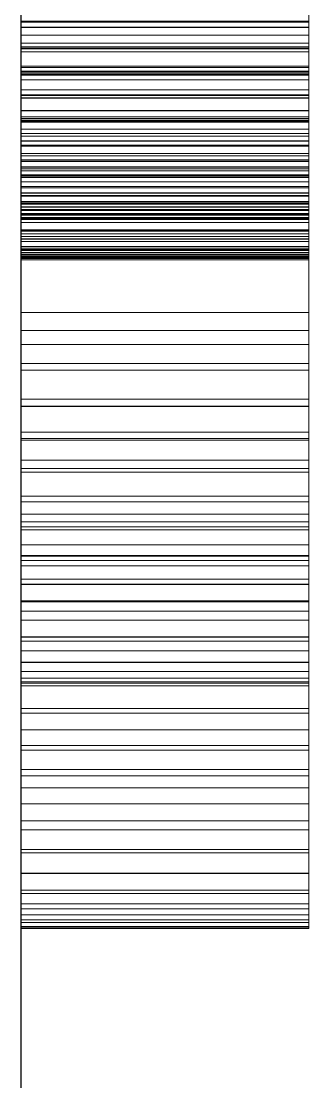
# Model space of a CAD drawing. Header units: millimetres. Extents: x 38 to 970, y 105 to 390.
# Drawn here: x 225 to 225.2, y 297.722 to 298.459 of the extents above; entities that cross this region are included whole.
import ezdxf

# ---------------------------------------------------------------- set-up
doc = ezdxf.new("R2010")
doc.units = ezdxf.units.MM
doc.linetypes.add('WP_HIDDEN', pattern=[2.3, 1.5, -0.8])
doc.layers.add('HIDDEN', color=7, linetype='WP_HIDDEN', lineweight=13)
doc.layers.add('VISIBLE', color=7, linetype='CONTINUOUS', lineweight=25)

msp = doc.modelspace()

# ---------------------------------------------------------------- linework, layer by layer
at = {"layer": 'HIDDEN', "ltscale": 1.428571}
for p, q in [((225, 298.32166), (225, 299.99883)), ((225.2, 299.99883), (225.2, 298.32166)), ((225, 299.80091), (225, 298.32166)), ((225.2, 298.32166), (225.2, 299.80091)), ((225, 299.06643), (225, 298.32166)), ((225.2, 298.32166), (225.2, 299.06643)), ((225, 299.00351), (225, 298.32166)), ((225.2, 298.32166), (225.2, 299.00351)), ((225, 298.77813), (225, 298.32166)), ((225.2, 298.32166), (225.2, 298.77813)), ((225, 298.32166), (225, 298.67059)), ((225.2, 298.67059), (225.2, 298.32166)), ((225, 298.45453), (225, 298.49047)), ((225.2, 298.49047), (225.2, 298.45453)), ((225, 298.488), (225, 298.45447)), ((225, 298.4864), (225, 298.41805)), ((225.2, 298.45447), (225.2, 298.488)), ((225.2, 298.41805), (225.2, 298.4864)), ((225, 298.38865), (225, 298.48068)), ((225, 298.47717), (225, 298.45806)), ((225.2, 298.48068), (225.2, 298.38865)), ((225.2, 298.45806), (225.2, 298.47717)), ((225, 298.47203), (225, 298.44897)), ((225, 298.43736), (225, 298.46988)), ((225.2, 298.44897), (225.2, 298.47203)), ((225.2, 298.46988), (225.2, 298.43736)), ((225, 298.46142), (225, 298.44341)), ((225, 298.44098), (225, 298.46005)), ((225.2, 298.44341), (225.2, 298.46142)), ((225.2, 298.46005), (225.2, 298.44098)), ((225, 298.44006), (225, 298.45872)), ((225, 298.45872), (225.2, 298.45872)), ((225, 298.45806), (225, 298.43949)), ((225, 298.45806), (225.2, 298.45806)), ((225, 298.42119), (225, 298.45453)), ((225, 298.45453), (225.2, 298.45453)), ((225, 298.45447), (225, 298.424)), ((225, 298.45447), (225.2, 298.45447)), ((225.2, 298.45872), (225.2, 298.44006)), ((225.2, 298.43949), (225.2, 298.45806)), ((225.2, 298.45453), (225.2, 298.42119)), ((225.2, 298.424), (225.2, 298.45447)), ((225, 298.44897), (225, 298.42749)), ((225, 298.44897), (225.2, 298.44897)), ((225.2, 298.42749), (225.2, 298.44897)), ((225, 298.44341), (225, 298.42663)), ((225, 298.44341), (225.2, 298.44341)), ((225, 298.42333), (225, 298.44098)), ((225, 298.44098), (225.2, 298.44098)), ((225, 298.42226), (225, 298.44006)), ((225, 298.44006), (225.2, 298.44006)), ((225, 298.43949), (225, 298.42176)), ((225, 298.43949), (225.2, 298.43949)), ((225, 298.40746), (225, 298.43736)), ((225, 298.43736), (225.2, 298.43736)), ((225.2, 298.42663), (225.2, 298.44341)), ((225.2, 298.44098), (225.2, 298.42333)), ((225.2, 298.44006), (225.2, 298.42226)), ((225.2, 298.42176), (225.2, 298.43949)), ((225.2, 298.43736), (225.2, 298.40746)), ((225, 298.42749), (225, 298.4076)), ((225, 298.42749), (225.2, 298.42749)), ((225, 298.42663), (225, 298.41111)), ((225, 298.42663), (225.2, 298.42663)), ((225, 298.424), (225, 298.39659)), ((225, 298.424), (225.2, 298.424)), ((225, 298.40709), (225, 298.42333)), ((225, 298.42333), (225.2, 298.42333)), ((225, 298.40561), (225, 298.42226)), ((225, 298.42226), (225.2, 298.42226)), ((225.2, 298.4076), (225.2, 298.42749)), ((225.2, 298.41111), (225.2, 298.42663)), ((225.2, 298.39659), (225.2, 298.424)), ((225.2, 298.42333), (225.2, 298.40709)), ((225.2, 298.42226), (225.2, 298.40561)), ((225, 298.42176), (225, 298.40517)), ((225, 298.42176), (225.2, 298.42176)), ((225, 298.39116), (225, 298.42119)), ((225, 298.42119), (225.2, 298.42119)), ((225, 298.41805), (225, 298.35487)), ((225, 298.41805), (225.2, 298.41805)), ((225.2, 298.40517), (225.2, 298.42176)), ((225.2, 298.42119), (225.2, 298.39116)), ((225.2, 298.35487), (225.2, 298.41805)), ((225, 298.41111), (225, 298.39682)), ((225, 298.41111), (225.2, 298.41111)), ((225, 298.4076), (225, 298.38931)), ((225, 298.4076), (225.2, 298.4076)), ((225, 298.38065), (225, 298.40746)), ((225, 298.40746), (225.2, 298.40746)), ((225.2, 298.39682), (225.2, 298.41111)), ((225.2, 298.38931), (225.2, 298.4076)), ((225.2, 298.40746), (225.2, 298.38065)), ((225, 298.39226), (225, 298.40709)), ((225, 298.40709), (225.2, 298.40709)), ((225, 298.3901), (225, 298.40561)), ((225, 298.40561), (225.2, 298.40561)), ((225, 298.40517), (225, 298.38973)), ((225, 298.40517), (225.2, 298.40517)), ((225.2, 298.40709), (225.2, 298.39226)), ((225.2, 298.40561), (225.2, 298.3901)), ((225.2, 298.38973), (225.2, 298.40517)), ((225, 298.39682), (225, 298.38377)), ((225, 298.39682), (225.2, 298.39682)), ((225, 298.39659), (225, 298.37232)), ((225, 298.39659), (225.2, 298.39659)), ((225.2, 298.38377), (225.2, 298.39682)), ((225.2, 298.37232), (225.2, 298.39659)), ((225, 298.37885), (225, 298.39226)), ((225, 298.39226), (225.2, 298.39226)), ((225, 298.36513), (225, 298.39116)), ((225, 298.39116), (225.2, 298.39116)), ((225, 298.37575), (225, 298.3901)), ((225, 298.3901), (225.2, 298.3901)), ((225, 298.38973), (225, 298.37543)), ((225, 298.38973), (225.2, 298.38973)), ((225, 298.38931), (225, 298.3726)), ((225, 298.38931), (225.2, 298.38931)), ((225, 298.31393), (225, 298.38865)), ((225, 298.38865), (225.2, 298.38865)), ((225.2, 298.39226), (225.2, 298.37885)), ((225.2, 298.39116), (225.2, 298.36513)), ((225.2, 298.3901), (225.2, 298.37575)), ((225.2, 298.37543), (225.2, 298.38973)), ((225.2, 298.3726), (225.2, 298.38931)), ((225.2, 298.38865), (225.2, 298.31393)), ((225, 298.38377), (225, 298.37197)), ((225, 298.38377), (225.2, 298.38377)), ((225, 298.35741), (225, 298.38065)), ((225, 298.38065), (225.2, 298.38065)), ((225, 298.36684), (225, 298.37885)), ((225, 298.37885), (225.2, 298.37885)), ((225.2, 298.37197), (225.2, 298.38377)), ((225.2, 298.38065), (225.2, 298.35741)), ((225.2, 298.37885), (225.2, 298.36684)), ((225, 298.36254), (225, 298.37575)), ((225, 298.37575), (225.2, 298.37575)), ((225, 298.37543), (225, 298.36227)), ((225, 298.37543), (225.2, 298.37543)), ((225, 298.3726), (225, 298.35749)), ((225, 298.3726), (225.2, 298.3726)), ((225, 298.37232), (225, 298.35129)), ((225, 298.37232), (225.2, 298.37232)), ((225, 298.37197), (225, 298.36141)), ((225, 298.37197), (225.2, 298.37197)), ((225.2, 298.37575), (225.2, 298.36254)), ((225.2, 298.36227), (225.2, 298.37543)), ((225.2, 298.35749), (225.2, 298.3726)), ((225.2, 298.35129), (225.2, 298.37232)), ((225.2, 298.36141), (225.2, 298.37197)), ((225, 298.35625), (225, 298.36684)), ((225, 298.36684), (225.2, 298.36684)), ((225, 298.34311), (225, 298.36513)), ((225, 298.36513), (225.2, 298.36513)), ((225.2, 298.36684), (225.2, 298.35625)), ((225.2, 298.36513), (225.2, 298.34311)), ((225, 298.35048), (225, 298.36254)), ((225, 298.36254), (225.2, 298.36254)), ((225, 298.36227), (225, 298.35026)), ((225, 298.36227), (225.2, 298.36227)), ((225, 298.36141), (225, 298.35209)), ((225, 298.36141), (225.2, 298.36141)), ((225, 298.35749), (225, 298.34396)), ((225, 298.35749), (225.2, 298.35749)), ((225, 298.33774), (225, 298.35741)), ((225, 298.35741), (225.2, 298.35741)), ((225, 298.34707), (225, 298.35625)), ((225, 298.35625), (225.2, 298.35625)), ((225.2, 298.36254), (225.2, 298.35048)), ((225.2, 298.35026), (225.2, 298.36227)), ((225.2, 298.35209), (225.2, 298.36141)), ((225.2, 298.34396), (225.2, 298.35749)), ((225.2, 298.35741), (225.2, 298.33774)), ((225.2, 298.35625), (225.2, 298.34707)), ((225, 298.35487), (225, 298.29685)), ((225, 298.35487), (225.2, 298.35487)), ((225, 298.35209), (225, 298.34402)), ((225, 298.35209), (225.2, 298.35209)), ((225, 298.35129), (225, 298.3335)), ((225, 298.35129), (225.2, 298.35129)), ((225, 298.33957), (225, 298.35048)), ((225, 298.35048), (225.2, 298.35048)), ((225, 298.35026), (225, 298.33939)), ((225, 298.35026), (225.2, 298.35026)), ((225.2, 298.29685), (225.2, 298.35487)), ((225.2, 298.34402), (225.2, 298.35209)), ((225.2, 298.3335), (225.2, 298.35129)), ((225.2, 298.35048), (225.2, 298.33957)), ((225.2, 298.33939), (225.2, 298.35026)), ((225, 298.33931), (225, 298.34707)), ((225, 298.34707), (225.2, 298.34707)), ((225, 298.34402), (225, 298.33718)), ((225, 298.34402), (225.2, 298.34402)), ((225, 298.34396), (225, 298.33203)), ((225, 298.34396), (225.2, 298.34396)), ((225, 298.32509), (225, 298.34311)), ((225, 298.34311), (225.2, 298.34311)), ((225.2, 298.34707), (225.2, 298.33931)), ((225.2, 298.33718), (225.2, 298.34402)), ((225.2, 298.33203), (225.2, 298.34396)), ((225.2, 298.34311), (225.2, 298.32509)), ((225, 298.32981), (225, 298.33957)), ((225, 298.33957), (225.2, 298.33957)), ((225, 298.33939), (225, 298.32966)), ((225, 298.33939), (225.2, 298.33939)), ((225, 298.33295), (225, 298.33931)), ((225, 298.33931), (225.2, 298.33931)), ((225, 298.32166), (225, 298.33774)), ((225, 298.33774), (225.2, 298.33774)), ((225, 298.33718), (225, 298.33159)), ((225, 298.33718), (225.2, 298.33718)), ((225.2, 298.33957), (225.2, 298.32981)), ((225.2, 298.32966), (225.2, 298.33939)), ((225.2, 298.33931), (225.2, 298.33295)), ((225.2, 298.33774), (225.2, 298.32166)), ((225.2, 298.33159), (225.2, 298.33718)), ((225, 298.3335), (225, 298.31894)), ((225, 298.3335), (225.2, 298.3335)), ((225, 298.32801), (225, 298.33295)), ((225, 298.33295), (225.2, 298.33295)), ((225, 298.33203), (225, 298.32169)), ((225, 298.33203), (225.2, 298.33203)), ((225, 298.33159), (225, 298.32725)), ((225, 298.33159), (225.2, 298.33159)), ((225, 298.32119), (225, 298.32981)), ((225, 298.32981), (225.2, 298.32981)), ((225, 298.32966), (225, 298.32108)), ((225, 298.32966), (225.2, 298.32966)), ((225, 298.32448), (225, 298.32801)), ((225, 298.32801), (225.2, 298.32801)), ((225, 298.32725), (225, 298.32414)), ((225, 298.32725), (225.2, 298.32725)), ((225.2, 298.31894), (225.2, 298.3335)), ((225.2, 298.33295), (225.2, 298.32801)), ((225.2, 298.32169), (225.2, 298.33203)), ((225.2, 298.32725), (225.2, 298.33159)), ((225.2, 298.32981), (225.2, 298.32119)), ((225.2, 298.32108), (225.2, 298.32966)), ((225.2, 298.32801), (225.2, 298.32448)), ((225.2, 298.32414), (225.2, 298.32725)), ((225, 298.31107), (225, 298.32509)), ((225, 298.32509), (225.2, 298.32509)), ((225, 298.32236), (225, 298.32448)), ((225, 298.32448), (225.2, 298.32448)), ((225, 298.32414), (225, 298.32228)), ((225, 298.32414), (225.2, 298.32414)), ((225, 298.32166), (225, 298.32236)), ((225, 298.32236), (225.2, 298.32236)), ((225, 298.32228), (225, 298.32166)), ((225, 298.32228), (225.2, 298.32228)), ((225, 298.32169), (225, 298.31294)), ((225, 298.32169), (225.2, 298.32169)), ((225, 298.30914), (225, 298.32166)), ((225, 298.32166), (225.2, 298.32166)), ((225, 298.31373), (225, 298.32119)), ((225, 298.32119), (225.2, 298.32119)), ((225, 298.32108), (225, 298.31365)), ((225, 298.32108), (225.2, 298.32108)), ((225.2, 298.32509), (225.2, 298.31107)), ((225.2, 298.32448), (225.2, 298.32236)), ((225.2, 298.32228), (225.2, 298.32414)), ((225.2, 298.32236), (225.2, 298.32166)), ((225.2, 298.32166), (225.2, 298.32228)), ((225.2, 298.31294), (225.2, 298.32169)), ((225.2, 298.32166), (225.2, 298.30914)), ((225.2, 298.32119), (225.2, 298.31373)), ((225.2, 298.31365), (225.2, 298.32108)), ((225, 298.31894), (225, 298.30761)), ((225, 298.31894), (225.2, 298.31894)), ((225, 298.25652), (225, 298.31393)), ((225, 298.31393), (225.2, 298.31393)), ((225, 298.30741), (225, 298.31373)), ((225, 298.31373), (225.2, 298.31373)), ((225, 298.31365), (225, 298.30735)), ((225, 298.31365), (225.2, 298.31365)), ((225, 298.31294), (225, 298.30578)), ((225, 298.31294), (225.2, 298.31294)), ((225.2, 298.30761), (225.2, 298.31894)), ((225.2, 298.31393), (225.2, 298.25652)), ((225.2, 298.31373), (225.2, 298.30741)), ((225.2, 298.30735), (225.2, 298.31365)), ((225.2, 298.30578), (225.2, 298.31294)), ((225, 298.30106), (225, 298.31107)), ((225, 298.31107), (225.2, 298.31107)), ((225, 298.3002), (225, 298.30914)), ((225, 298.30914), (225.2, 298.30914)), ((225, 298.30761), (225, 298.29953)), ((225, 298.30761), (225.2, 298.30761)), ((225, 298.30224), (225, 298.30741)), ((225, 298.30741), (225.2, 298.30741)), ((225, 298.30735), (225, 298.30221)), ((225, 298.30735), (225.2, 298.30735)), ((225, 298.30578), (225, 298.30021)), ((225, 298.30578), (225.2, 298.30578)), ((225.2, 298.31107), (225.2, 298.30106)), ((225.2, 298.30914), (225.2, 298.3002)), ((225.2, 298.29953), (225.2, 298.30761)), ((225.2, 298.30741), (225.2, 298.30224)), ((225.2, 298.30221), (225.2, 298.30735)), ((225.2, 298.30021), (225.2, 298.30578)), ((225, 298.29822), (225, 298.30224)), ((225, 298.30224), (225.2, 298.30224)), ((225, 298.30221), (225, 298.2982)), ((225, 298.30221), (225.2, 298.30221)), ((225, 298.29506), (225, 298.30106)), ((225, 298.30106), (225.2, 298.30106)), ((225, 298.30021), (225, 298.29624)), ((225, 298.30021), (225.2, 298.30021)), ((225, 298.29484), (225, 298.3002)), ((225, 298.3002), (225.2, 298.3002)), ((225, 298.29953), (225, 298.29467)), ((225, 298.29953), (225.2, 298.29953)), ((225, 298.29535), (225, 298.29822)), ((225, 298.29822), (225.2, 298.29822)), ((225, 298.2982), (225, 298.29534)), ((225, 298.2982), (225.2, 298.2982)), ((225.2, 298.30224), (225.2, 298.29822)), ((225.2, 298.2982), (225.2, 298.30221)), ((225.2, 298.30106), (225.2, 298.29506)), ((225.2, 298.29624), (225.2, 298.30021)), ((225.2, 298.3002), (225.2, 298.29484)), ((225.2, 298.29467), (225.2, 298.29953)), ((225.2, 298.29822), (225.2, 298.29535)), ((225.2, 298.29534), (225.2, 298.2982)), ((225, 298.29685), (225, 298.244)), ((225, 298.29685), (225.2, 298.29685)), ((225, 298.29624), (225, 298.29385)), ((225, 298.29624), (225.2, 298.29624)), ((225, 298.29305), (225, 298.29535)), ((225, 298.29535), (225.2, 298.29535)), ((225, 298.29534), (225, 298.29305)), ((225, 298.29534), (225.2, 298.29534)), ((225, 298.29305), (225, 298.29506)), ((225, 298.29506), (225.2, 298.29506)), ((225, 298.29305), (225, 298.29484)), ((225, 298.29484), (225.2, 298.29484)), ((225, 298.29467), (225, 298.29305)), ((225, 298.29467), (225.2, 298.29467)), ((225, 298.29385), (225, 298.29305)), ((225, 298.29385), (225.2, 298.29385)), ((225, 298.29305), (225.2, 298.29305)), ((225.2, 298.244), (225.2, 298.29685)), ((225.2, 298.29385), (225.2, 298.29624)), ((225.2, 298.29535), (225.2, 298.29305)), ((225.2, 298.29305), (225.2, 298.29534)), ((225.2, 298.29506), (225.2, 298.29305)), ((225.2, 298.29484), (225.2, 298.29305)), ((225.2, 298.29305), (225.2, 298.29467)), ((225.2, 298.29305), (225.2, 298.29385)), ((225, 298.2343), (225, 298.25652)), ((225, 298.25652), (225.2, 298.25652)), ((225.2, 298.25652), (225.2, 298.2343)), ((225, 298.244), (225, 298.19632)), ((225, 298.244), (225.2, 298.244)), ((225.2, 298.19632), (225.2, 298.244)), ((225, 298.2164), (225, 298.2343)), ((225, 298.2343), (225.2, 298.2343)), ((225.2, 298.2343), (225.2, 298.2164)), ((225, 298.22098), (225, 298.19123)), ((225, 298.17333), (225, 298.22098)), ((225, 298.22098), (225.2, 298.22098)), ((225, 298.19138), (225, 298.2164)), ((225, 298.2164), (225.2, 298.2164)), ((225.2, 298.19123), (225.2, 298.22098)), ((225.2, 298.22098), (225.2, 298.17333)), ((225.2, 298.2164), (225.2, 298.19138)), ((225, 298.19632), (225, 298.1538)), ((225, 298.19632), (225.2, 298.19632)), ((225.2, 298.1538), (225.2, 298.19632)), ((225, 298.16778), (225, 298.19138)), ((225, 298.19138), (225.2, 298.19138)), ((225, 298.19123), (225, 298.16885)), ((225, 298.19123), (225.2, 298.19123)), ((225.2, 298.19138), (225.2, 298.16778)), ((225.2, 298.16885), (225.2, 298.19123)), ((225, 298.12878), (225, 298.17333)), ((225, 298.17333), (225.2, 298.17333)), ((225.2, 298.17333), (225.2, 298.12878)), ((225, 298.16885), (225, 298.14805)), ((225, 298.16885), (225.2, 298.16885)), ((225, 298.14562), (225, 298.16778)), ((225, 298.16778), (225.2, 298.16778)), ((225.2, 298.14805), (225.2, 298.16885)), ((225.2, 298.16778), (225.2, 298.14562)), ((225, 298.1538), (225, 298.11645)), ((225, 298.1538), (225.2, 298.1538)), ((225.2, 298.11645), (225.2, 298.1538)), ((225, 298.14805), (225, 298.12881)), ((225, 298.14805), (225.2, 298.14805)), ((225, 298.12488), (225, 298.14562)), ((225, 298.14562), (225.2, 298.14562)), ((225.2, 298.12881), (225.2, 298.14805)), ((225.2, 298.14562), (225.2, 298.12488)), ((225, 298.12881), (225, 298.11115)), ((225, 298.12881), (225.2, 298.12881)), ((225, 298.10766), (225, 298.12878)), ((225, 298.12878), (225.2, 298.12878)), ((225.2, 298.11115), (225.2, 298.12881)), ((225.2, 298.12878), (225.2, 298.10766)), ((225, 298.10557), (225, 298.12488)), ((225, 298.12488), (225.2, 298.12488)), ((225.2, 298.12488), (225.2, 298.10557)), ((225, 298.11645), (225, 298.08427)), ((225, 298.11645), (225.2, 298.11645)), ((225.2, 298.08427), (225.2, 298.11645)), ((225, 298.11115), (225, 298.09506)), ((225, 298.11115), (225.2, 298.11115)), ((225, 298.08731), (225, 298.10766)), ((225, 298.10766), (225.2, 298.10766)), ((225, 298.0877), (225, 298.10557)), ((225, 298.10557), (225.2, 298.10557)), ((225.2, 298.09506), (225.2, 298.11115)), ((225.2, 298.10766), (225.2, 298.08731)), ((225.2, 298.10557), (225.2, 298.0877)), ((225, 298.09506), (225, 298.08055)), ((225, 298.09506), (225.2, 298.09506)), ((225.2, 298.08055), (225.2, 298.09506)), ((225, 298.07125), (225, 298.0877)), ((225, 298.0877), (225.2, 298.0877)), ((225, 298.06774), (225, 298.08731)), ((225, 298.08731), (225.2, 298.08731)), ((225, 298.08427), (225, 298.05544)), ((225, 298.08427), (225.2, 298.08427)), ((225.2, 298.0877), (225.2, 298.07125)), ((225.2, 298.08731), (225.2, 298.06774)), ((225.2, 298.05544), (225.2, 298.08427)), ((225, 298.08055), (225, 298.06761)), ((225, 298.08055), (225.2, 298.08055)), ((225.2, 298.06761), (225.2, 298.08055)), ((225, 298.05624), (225, 298.07125)), ((225, 298.07125), (225.2, 298.07125)), ((225.2, 298.07125), (225.2, 298.05624)), ((225, 298.04894), (225, 298.06774)), ((225, 298.06774), (225.2, 298.06774)), ((225, 298.06761), (225, 298.05624)), ((225, 298.06761), (225.2, 298.06761)), ((225.2, 298.06774), (225.2, 298.04894)), ((225.2, 298.05624), (225.2, 298.06761)), ((225, 298.04283), (225, 298.05624)), ((225, 298.05624), (225.2, 298.05624)), ((225, 298.05544), (225, 298.02817)), ((225, 298.05544), (225.2, 298.05544)), ((225.2, 298.04283), (225.2, 298.05624)), ((225.2, 298.02817), (225.2, 298.05544)), ((225, 298.03092), (225, 298.04894)), ((225, 298.04894), (225.2, 298.04894)), ((225.2, 298.04894), (225.2, 298.03092)), ((225, 298.03121), (225, 298.04283)), ((225, 298.04283), (225.2, 298.04283)), ((225.2, 298.03121), (225.2, 298.04283)), ((225, 298.02138), (225, 298.03121)), ((225, 298.03121), (225.2, 298.03121)), ((225, 298.01367), (225, 298.03092)), ((225, 298.03092), (225.2, 298.03092)), ((225, 298.02817), (225, 298.00246)), ((225, 298.02817), (225.2, 298.02817)), ((225.2, 298.02138), (225.2, 298.03121)), ((225.2, 298.03092), (225.2, 298.01367)), ((225.2, 298.00246), (225.2, 298.02817)), ((225, 298.01333), (225, 298.02138)), ((225, 298.02138), (225.2, 298.02138)), ((225.2, 298.01333), (225.2, 298.02138)), ((225, 297.99719), (225, 298.01367)), ((225, 298.01367), (225.2, 298.01367)), ((225, 298.00708), (225, 298.01333)), ((225, 298.01333), (225.2, 298.01333)), ((225.2, 298.01367), (225.2, 297.99719)), ((225.2, 298.00708), (225.2, 298.01333)), ((225, 298.00261), (225, 298.00708)), ((225, 298.00708), (225.2, 298.00708)), ((225, 297.99993), (225, 298.00261)), ((225, 298.00261), (225.2, 298.00261)), ((225, 298.00246), (225, 297.9783)), ((225, 298.00246), (225.2, 298.00246)), ((225.2, 298.00261), (225.2, 298.00708)), ((225.2, 297.99993), (225.2, 298.00261)), ((225.2, 297.9783), (225.2, 298.00246)), ((225, 297.99903), (225, 297.99993)), ((225, 297.99993), (225.2, 297.99993)), ((225, 297.99903), (225.2, 297.99903)), ((225, 297.98148), (225, 297.99719)), ((225, 297.99719), (225.2, 297.99719)), ((225.2, 297.99903), (225.2, 297.99993)), ((225.2, 297.99719), (225.2, 297.98148)), ((225, 297.96655), (225, 297.98148)), ((225, 297.98148), (225.2, 297.98148)), ((225.2, 297.98148), (225.2, 297.96655)), ((225, 297.9783), (225, 297.95569)), ((225, 297.9783), (225.2, 297.9783)), ((225.2, 297.95569), (225.2, 297.9783)), ((225, 297.95239), (225, 297.96655)), ((225, 297.96655), (225.2, 297.96655)), ((225.2, 297.96655), (225.2, 297.95239)), ((225, 297.95569), (225, 297.93465)), ((225, 297.95569), (225.2, 297.95569)), ((225, 297.939), (225, 297.95239)), ((225, 297.95239), (225.2, 297.95239)), ((225.2, 297.93465), (225.2, 297.95569)), ((225.2, 297.95239), (225.2, 297.939)), ((225, 297.92639), (225, 297.939)), ((225, 297.939), (225.2, 297.939)), ((225.2, 297.939), (225.2, 297.92639)), ((225, 297.93465), (225, 297.91515)), ((225, 297.93465), (225.2, 297.93465)), ((225.2, 297.91515), (225.2, 297.93465)), ((225, 297.90346), (225, 297.92639)), ((225, 297.92639), (225.2, 297.92639)), ((225.2, 297.92639), (225.2, 297.90346)), ((225, 297.91515), (225, 297.89721)), ((225, 297.91515), (225.2, 297.91515)), ((225.2, 297.89721), (225.2, 297.91515)), ((225, 297.88359), (225, 297.90346)), ((225, 297.90346), (225.2, 297.90346)), ((225.2, 297.90346), (225.2, 297.88359)), ((225, 297.89721), (225, 297.88113)), ((225, 297.89721), (225.2, 297.89721)), ((225.2, 297.88113), (225.2, 297.89721)), ((225, 297.86678), (225, 297.88359)), ((225, 297.88359), (225.2, 297.88359)), ((225, 297.88113), (225, 297.86718)), ((225, 297.88113), (225.2, 297.88113)), ((225.2, 297.88359), (225.2, 297.86678)), ((225.2, 297.86718), (225.2, 297.88113)), ((225, 297.86718), (225, 297.85539)), ((225, 297.86718), (225.2, 297.86718)), ((225, 297.85303), (225, 297.86678)), ((225, 297.86678), (225.2, 297.86678)), ((225.2, 297.85539), (225.2, 297.86718)), ((225.2, 297.86678), (225.2, 297.85303)), ((225, 297.85539), (225, 297.84573)), ((225, 297.85539), (225.2, 297.85539)), ((225.2, 297.84573), (225.2, 297.85539)), ((225, 297.84233), (225, 297.85303)), ((225, 297.85303), (225.2, 297.85303)), ((225.2, 297.85303), (225.2, 297.84233)), ((225, 297.84573), (225, 297.83822)), ((225, 297.84573), (225.2, 297.84573)), ((225, 297.83468), (225, 297.84233)), ((225, 297.84233), (225.2, 297.84233)), ((225.2, 297.83822), (225.2, 297.84573)), ((225.2, 297.84233), (225.2, 297.83468)), ((225, 297.83822), (225, 297.83286)), ((225, 297.83822), (225.2, 297.83822)), ((225, 297.8301), (225, 297.83468)), ((225, 297.83468), (225.2, 297.83468)), ((225.2, 297.83286), (225.2, 297.83822)), ((225.2, 297.83468), (225.2, 297.8301)), ((225, 297.83286), (225, 297.82964)), ((225, 297.83286), (225.2, 297.83286)), ((225, 297.82857), (225, 297.8301)), ((225, 297.8301), (225.2, 297.8301)), ((225, 297.82964), (225, 297.82857)), ((225, 297.82964), (225.2, 297.82964)), ((225, 297.82857), (225.2, 297.82857)), ((225.2, 297.82964), (225.2, 297.83286)), ((225.2, 297.8301), (225.2, 297.82857)), ((225.2, 297.82857), (225.2, 297.82964))]:
    msp.add_line(p, q, dxfattribs=at)
at = {"layer": 'VISIBLE'}
msp.add_line((225, 198.92857), (225, 343.92857), dxfattribs=at)

doc.saveas('drawing.dxf')
